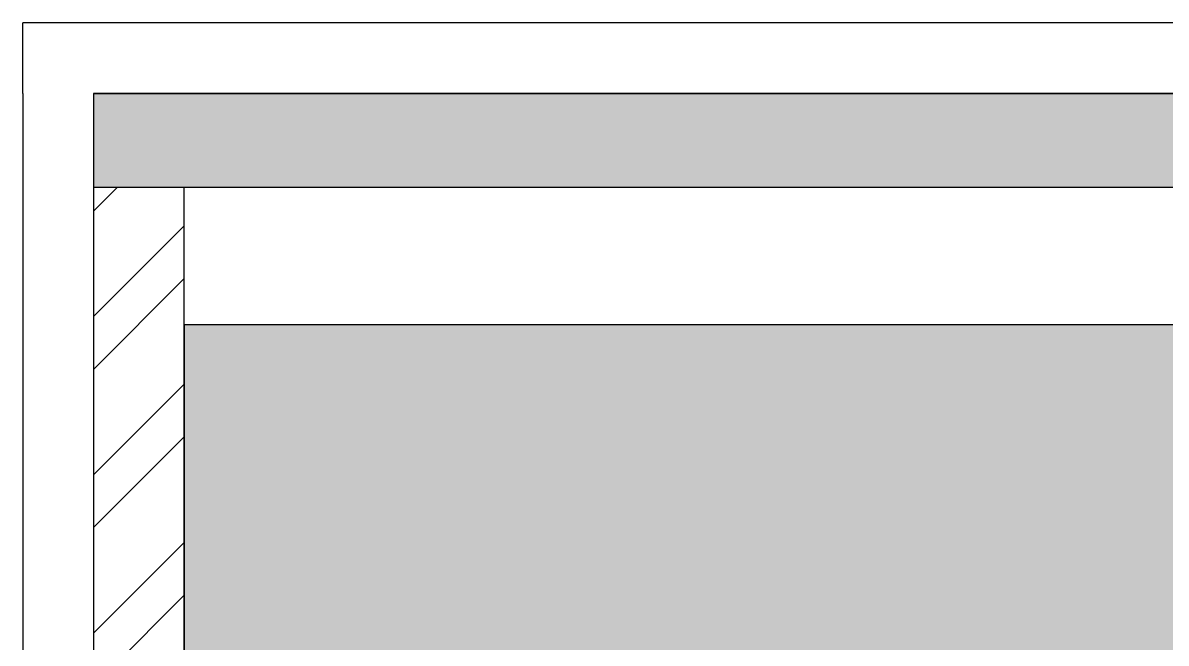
# Model space of a CAD drawing. Header units: millimetres. Extents: x 2258 to 5600, y 711 to 2563.
# Drawn here: x 4017.4 to 4114.6, y 1063.8 to 1116.6 of the extents above; entities that cross this region are included whole.
import ezdxf

# ---------------------------------------------------------------- set-up
doc = ezdxf.new("R2010")
doc.units = ezdxf.units.MM
doc.layers.add('HAT', color=8, linetype='Continuous', lineweight=18)
pattern_1 = [(50, (2570.34, 554.6), (182.185, -15.939), [19.05, -209.55]), (355, (2570.34, 554.6), (-35.243, 191.057), [15.24, -167.64]), (100.451, (2585.53, 553.27), (146.941, 175.118), [16.19, -178.09]), (46.184, (2570.34, 605.4), (271.08, -42.042), [28.575, -314.325]), (96.636, (2592.93, 601.9), (237.404, 247.426), [24.285, -267.136]), (351.184, (2570.34, 605.4), (237.404, 247.426), [22.86, -251.46]), (21, (2595.74, 592.7), (151.614, -102.265), [19.05, -209.55]), (326, (2595.74, 592.7), (61.802, 184.188), [15.24, -167.64]), (71.451, (2608.38, 584.18), (213.416, 81.923), [16.19, -178.09]), (37.5, (2570.34, 554.6), (3.0886, 84.555), [0, -165.608, 0, -170.18, 0, -168.275]), (7.5, (2570.34, 554.6), (66.8197, 100.1806), [0, -97.028, 0, -161.798, 0, -64.135]), (327.5, (2513.7, 554.6), (135.5906, -5.7287), [0, -63.5, 0, -198.12, 0, -262.89]), (317.5, (2488.3, 554.6), (148.129, 25.4265), [0, -82.55, 0, -131.572, 0, -186.69])]

msp = doc.modelspace()

# ---------------------------------------------------------------- hatches: boundary and pattern name
at = {"true_color": 0x000000, "transparency": 33554687}
h = msp.add_hatch(dxfattribs=at)
h.set_pattern_fill('AR-CONC', color=18, scale=0.04)
h.set_pattern_definition([(50, (1040.9976, 81.3713), (7.287387, -0.637563), [0.762, -8.382]), (355, (1040.9976, 81.371), (-1.409737, 7.642274), [0.6096, -6.705623]), (100.45144, (1041.605, 81.318), (5.87765, 7.00471), [0.6476, -7.12361]), (46.1842, (1040.998, 83.403), (10.843162, -1.681693), [1.143, -12.573]), (96.63556, (1041.901, 83.263), (9.496165, 9.897045), [0.9714, -10.685424]), (351.18415, (1040.998, 83.403), (9.496165, 9.897045), [0.9144, -10.05839]), (21, (1042.0136, 82.8953), (6.064576, -4.090608), [0.762, -8.382]), (326, (1042.0136, 82.895), (2.472081, 7.367519), [0.6096, -6.7056]), (71.45144, (1042.519, 82.5544), (8.536657, 3.276911), [0.6476, -7.123598]), (37.5, (1040.9976, 81.3713), (0.1235441, 3.3822016), [0, -6.62432, 0, -6.8072, 0, -6.731]), (7.5, (1040.9976, 81.3713), (2.6727865, 4.007223), [0, -3.88112, 0, -6.47192, 0, -2.5654]), (327.5, (1038.732, 81.3713), (5.4236238, -0.2291498), [0, -2.54, 0, -7.9248, 0, -10.5156]), (317.5, (1037.716, 81.3713), (5.925167, 1.0170596), [0, -3.302, 0, -5.26288, 0, -7.4676])])
h.paths.add_polyline_path([(4210.686, 978.681), (4031.046, 978.681), (4023.319, 978.681), (4023.319, 970.815), (4210.686, 970.681)])
h.paths.add_polyline_path([(4210.724, 1110.622), (4023.357, 1110.622), (4023.357, 1102.622), (4210.724, 1102.622)])
at = {"layer": 'HAT', "lineweight": 30, "true_color": 0xddb3d4}
h = msp.add_hatch(dxfattribs=at)
h.set_pattern_fill('AR-CONC', color=254)
h.set_pattern_definition(pattern_1)
h.paths.add_polyline_path([(4202.997, 1110.622), (4031.083, 1110.622), (4031.083, 1102.622), (4202.997, 1102.622)])
at = {"layer": 'HAT', "lineweight": 30}
h = msp.add_hatch(dxfattribs=at)
h.set_pattern_fill('AR-CONC', color=256)
h.set_pattern_definition(pattern_1)
h.paths.add_polyline_path([(4562.544, 1046.71), (4420.716, 1046.71), (4420.716, 1038.71), (4562.544, 1038.71)])
h.paths.add_polyline_path([(4202.997, 1110.622), (4031.083, 1110.622), (4031.083, 1102.622), (4202.997, 1102.622)])
at = {"layer": 'HAT', "lineweight": 30, "true_color": 0x000000}
h = msp.add_hatch(dxfattribs=at)
h.set_pattern_fill('ANSI32', color=18)
h.set_pattern_definition([(45, (2570.343, 554.599), (-6.73519, 6.73519), []), (45, (2574.833, 554.599), (-6.73519, 6.73519), [])])
h.paths.add_polyline_path([(4031.083, 1102.622), (4023.357, 1102.622), (4023.357, 1060.622), (4031.083, 1060.622)])
h.paths.add_polyline_path([(4031.083, 1025.622), (4023.357, 1025.622), (4023.357, 978.622), (4031.083, 978.622), (4031.083, 996.622)])
h.paths.add_polyline_path([(4210.724, 1102.622), (4202.997, 1102.622), (4202.997, 1062.622), (4202.997, 1058.622), (4202.997, 978.622), (4210.724, 978.622)])
at = {"layer": 'HAT', "lineweight": 30, "true_color": 0x768692}
h = msp.add_hatch(color=252, dxfattribs=at)
h.dxf.hatch_style = 1
h.paths.add_polyline_path([(4031.083, 1090.939), (4031.083, 996.371), (4055.083, 996.371), (4055.083, 1026.622), (4131.043, 1026.622), (4131.043, 996.371), (4155.043, 996.371), (4155.043, 979.19), (4160.997, 979.19), (4160.997, 1062.622), (4202.997, 1062.622), (4202.997, 1090.939)])

# ---------------------------------------------------------------- linework, layer by layer
at = {"layer": 'HAT', "color": 18, "lineweight": 30, "true_color": 0x000000}
for p, q in [((4017.357, 1110.622), (4017.357, 1116.622)), ((4210.724, 1116.622), (4017.357, 1116.622)), ((4017.357, 1110.622), (4017.357, 970.622)), ((4210.724, 1110.622), (4023.357, 1110.622)), ((4023.357, 1110.622), (4023.357, 1102.622)), ((4031.083, 1110.622), (4023.357, 1110.622)), ((4023.357, 1110.622), (4210.724, 1110.622)), ((4210.724, 1102.622), (4023.357, 1102.622)), ((4210.724, 1102.622), (4023.357, 1102.622)), ((4023.357, 1102.622), (4023.357, 1025.622)), ((4202.997, 1102.622), (4031.083, 1102.622)), ((4031.083, 990.622), (4031.083, 1102.622)), ((4202.997, 1090.939), (4031.083, 1090.939)), ((4031.083, 1090.939), (4031.083, 996.939)), ((4202.997, 1090.939), (4031.083, 1090.939)), ((4031.083, 1090.939), (4031.083, 996.371)), ((4031.083, 1090.622), (4031.083, 996.622)), ((4031.083, 1090.371), (4031.083, 996.371))]:
    msp.add_line(p, q, dxfattribs=at)

doc.saveas('drawing.dxf')
